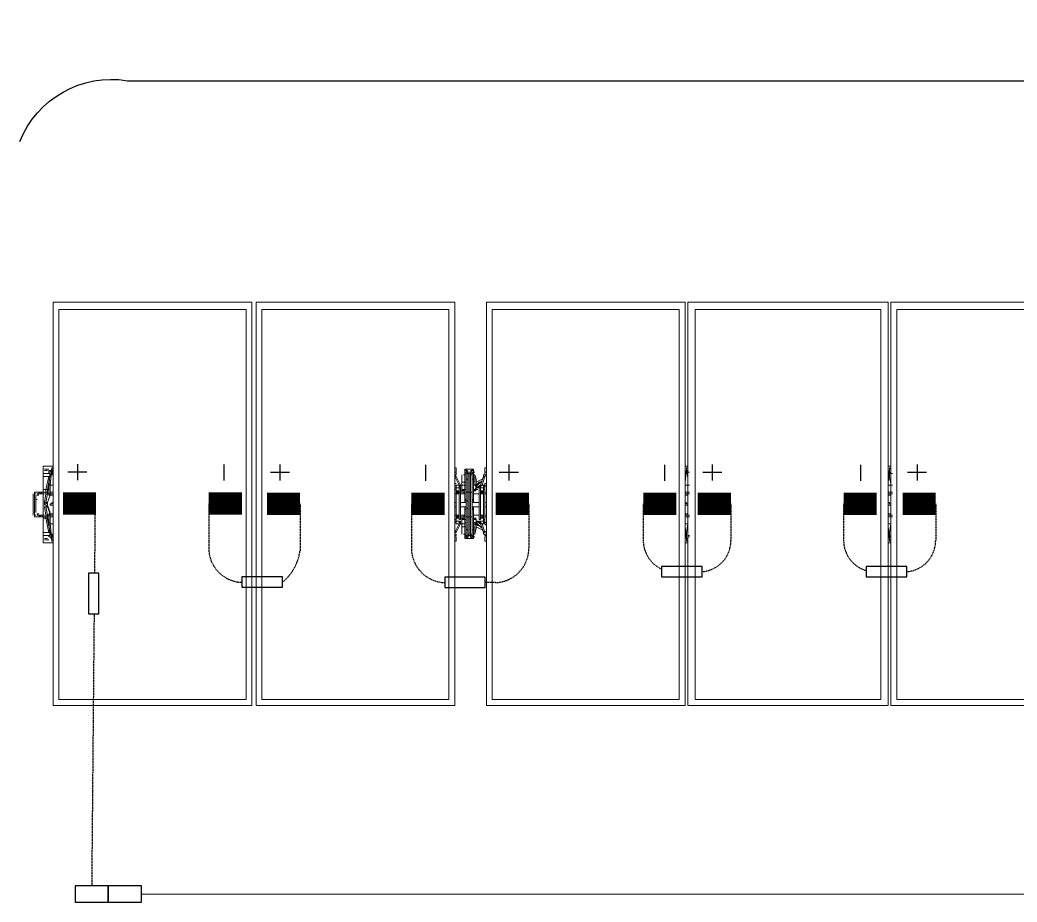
# Model space of a CAD drawing. Header units: feet. Extents: x -9903 to 12307, y -41 to 4121.
# Drawn here: x 8460.5 to 8684.5, y 1296 to 1494.2 of the extents above; entities that cross this region are included whole.
import ezdxf
from ezdxf.lldxf.tags import DXFTag

# ---------------------------------------------------------------- set-up
doc = ezdxf.new("R2010")
doc.units = ezdxf.units.FT
doc.header["$MEASUREMENT"] = 0
doc.linetypes.add('HIDDEN', pattern=[0.375, 0.25, -0.125])
for name, color, linetype in [('E-HARN-COMP', 8, 'Continuous'), ('E-TRNK-CABL-NEG', 6, 'HIDDEN'), ('E-TRUNK-CABLE-POS', 6, 'HIDDEN'), ('G-ANNO-TEXT', 1, 'Continuous'), ('Polarity-Text', 7, 'Continuous'), ('PV-DC-CABL-UG-', 10, 'DC-')]:
    doc.layers.add(name, color=color, linetype=linetype)
doc.styles.add('NEI-A', font='arial.ttf')
tags = doc.linetypes.add('DC-', pattern='A,0.176989,-0.049113,["DC-",NEI-A,S=0.1,R=0,X=0,Y=-0.05],-0.049113,-0.250887,0.176989', length=0.703091).pattern_tags.tags
tags[6] = DXFTag(74, 10)

# ---------------------------------------------------------------- blocks, each defined once
blk = doc.blocks.new('A$Cc93f9aa1')
at = {"lineweight": 5}
for points in [[(0.0233, 0.4666), (0.2533, 0.4666), (0.2533, 0), (0.0233, 0)], [(0.4883, 0.4666), (0.2583, 0.4666), (0.2583, 0), (0.4883, 0)], [(0.525, 0.4666), (0.525, 0), (0.755, 0), (0.755, 0.4666)], [(0.7583, 0), (0.99, 0), (0.99, 0.4666), (0.7583, 0.4666)], [(1.2233, 0), (0.9933, 0), (0.9933, 0.4666), (1.2233, 0.4666)], [(0.2467, 0.4583), (0.2467, 0.0067), (0.03, 0.0067), (0.03, 0.4583)], [(0.4816, 0.4583), (0.4816, 0.0067), (0.265, 0.0067), (0.265, 0.4583)], [(0.5316, 0.4583), (0.7483, 0.4583), (0.7483, 0.0067), (0.5316, 0.0067)], [(0.7666, 0.0067), (0.7666, 0.4583), (0.9816, 0.4583), (0.9816, 0.0067)], [(1, 0.0067), (1, 0.4583), (1.2166, 0.4583), (1.2166, 0.0067)], [(0.5116, 0.2667), (0.51, 0.2667), (0.51, 0.2583), (0.5116, 0.2583)], [(0.9916, 0.275), (0.9916, 0.2733)], [(0.5033, 0.2617), (0.5016, 0.2617)], [(0.51, 0.2617), (0.5083, 0.2617)], [(0.02, 0.2433), (0.0183, 0.2433), (0.0183, 0.245), (0.02, 0.245)], [(0.4916, 0.2483), (0.49, 0.2467), (0.4916, 0.245), (0.4933, 0.2467)], [(0.4916, 0.2483), (0.49, 0.2483), (0.49, 0.2467), (0.49, 0.245), (0.4916, 0.245), (0.4933, 0.245), (0.4933, 0.2467), (0.4933, 0.2483)], [(0.4933, 0.2467), (0.4916, 0.2467)], [(0.4983, 0.2483), (0.4966, 0.25), (0.4983, 0.2483), (0.5, 0.2483)], [(0.5033, 0.2183), (0.5033, 0.2467), (0.5016, 0.2467), (0.5016, 0.2183)], [(0.5066, 0.2467), (0.5066, 0.2183), (0.5083, 0.2183), (0.5083, 0.2467)], [(0.52, 0.245), (0.5216, 0.245), (0.5216, 0.2467), (0.5216, 0.2483), (0.52, 0.2483), (0.5183, 0.2483), (0.5183, 0.2467), (0.5183, 0.245)], [(0.52, 0.2483), (0.5183, 0.2467), (0.52, 0.245), (0.5216, 0.2467)], [(0.5216, 0.2467), (0.52, 0.2467)], [(0.5216, 0.2467), (0.52, 0.2467)], [(0.525, 0.245), (0.5233, 0.245)], [(0.49, 0.235), (0.4883, 0.235)], [(0.5016, 0.2367), (0.5, 0.2367)], [(0.5116, 0.235), (0.51, 0.235), (0.51, 0.2383), (0.51, 0.2367), (0.5083, 0.2367), (0.51, 0.2367), (0.51, 0.235)], [(0.525, 0.235), (0.5233, 0.235)], [(0.7566, 0.235), (0.7566, 0.2333), (0.7583, 0.2333), (0.7583, 0.2317), (0.7566, 0.2317), (0.755, 0.2317), (0.755, 0.2333)], [(0.99, 0.235), (0.9916, 0.235), (0.9916, 0.2333), (0.9933, 0.2333), (0.9933, 0.2317), (0.9916, 0.2317), (0.99, 0.2317), (0.99, 0.2333)], [(0.01, 0.22), (0.0117, 0.22), (0.0083, 0.22)], [(0.0133, 0.23), (0.015, 0.23), (0.0167, 0.22), (0.015, 0.22)], [(0.49, 0.23), (0.4883, 0.23)], [(0.4916, 0.22), (0.49, 0.2183), (0.4916, 0.2167), (0.4933, 0.2183)], [(0.4916, 0.22), (0.49, 0.22), (0.49, 0.2183), (0.49, 0.2167), (0.4916, 0.2167), (0.4933, 0.2167), (0.4933, 0.2183), (0.4933, 0.22)], [(0.5, 0.2267), (0.5, 0.23)], [(0.52, 0.22), (0.5183, 0.2183), (0.52, 0.2167), (0.5216, 0.2183)], [(0.5233, 0.23), (0.525, 0.23)], [(0.5233, 0.22), (0.525, 0.22)], [(0.4933, 0.2183), (0.4916, 0.2183)], [(0.4933, 0.2183), (0.4916, 0.2183)], [(0.5033, 0.1967), (0.505, 0.1967), (0.505, 0.1983), (0.505, 0.2183), (0.5033, 0.2183)], [(0.5116, 0.2167), (0.51, 0.2167)], [(0.5216, 0.2183), (0.52, 0.2183)], [(0.5216, 0.2183), (0.52, 0.2183)], [(0.5033, 0.2033), (0.5016, 0.2033)], [(0.5083, 0.1967), (0.5066, 0.1967)], [(0.51, 0.2033), (0.5083, 0.2033)], [(0.5233, 0.2), (0.5216, 0.2), (0.5216, 0.2017), (0.5216, 0.2)], [(0.505, 0.195), (0.5033, 0.195)], [(0.5083, 0.195), (0.5066, 0.195)]]:
    blk.add_lwpolyline(points, close=True, dxfattribs=at)
for points in [[(0.0217, 0.27), (0.0217, 0.2733), (0.02, 0.27), (0.02, 0.2717), (0.0183, 0.2717), (0.0183, 0.2683), (0.0117, 0.2683), (0.0117, 0.2767), (0.0133, 0.2767)], [(0.0117, 0.2767), (0.0233, 0.2767)], [(0.0117, 0.25), (0.0117, 0.2467), (0.015, 0.2467), (0.015, 0.245), (0.0167, 0.245), (0.0183, 0.245), (0.0183, 0.2533), (0.0167, 0.25), (0.02, 0.2667), (0.02, 0.265), (0.0183, 0.265), (0.0117, 0.265), (0.0117, 0.2683)], [(0.0183, 0.2733), (0.0167, 0.2733), (0.0133, 0.2733), (0.015, 0.2733)], [(0.0167, 0.2717), (0.0133, 0.2717)], [(0.02, 0.255), (0.0183, 0.255), (0.0183, 0.2533), (0.02, 0.27), (0.02, 0.2683), (0.02, 0.265)], [(0.02, 0.2683), (0.0183, 0.2683)], [(0.0233, 0.2467), (0.02, 0.2467), (0.02, 0.255), (0.0217, 0.2733), (0.0233, 0.2733), (0.0233, 0.2717)], [(0.0217, 0.2733), (0.0217, 0.275), (0.0217, 0.2733)], [(0.0217, 0.2683), (0.0217, 0.2667)], [(0.4966, 0.255), (0.495, 0.255), (0.4933, 0.2533), (0.4933, 0.2517), (0.49, 0.2517), (0.49, 0.255), (0.4933, 0.255), (0.4883, 0.265), (0.49, 0.265), (0.4883, 0.2667), (0.49, 0.2667), (0.49, 0.27), (0.49, 0.275), (0.4883, 0.275)], [(0.49, 0.27), (0.49, 0.27)], [(0.49, 0.2667), (0.49, 0.2667)], [(0.4966, 0.2517), (0.4966, 0.25), (0.4966, 0.2617), (0.4966, 0.2667), (0.4966, 0.2583), (0.5, 0.2583), (0.5, 0.2667), (0.4983, 0.2667)], [(0.4983, 0.2667), (0.4983, 0.2667)], [(0.5, 0.2717), (0.5, 0.2733), (0.5, 0.27), (0.5016, 0.27), (0.5033, 0.27), (0.5033, 0.2683), (0.505, 0.2683), (0.505, 0.2667)], [(0.5083, 0.2733), (0.5066, 0.2733), (0.5016, 0.2733), (0.5, 0.2733), (0.5016, 0.2733)], [(0.5033, 0.2717), (0.5016, 0.2717), (0.5, 0.2717), (0.5016, 0.2717), (0.5033, 0.27), (0.505, 0.27), (0.5033, 0.27), (0.505, 0.27), (0.5066, 0.27), (0.5083, 0.27), (0.5066, 0.27), (0.5083, 0.2717), (0.51, 0.2717), (0.5083, 0.2717), (0.5066, 0.2717)], [(0.5, 0.27), (0.5, 0.2617), (0.5, 0.2383), (0.5016, 0.2383)], [(0.5016, 0.27), (0.5, 0.27), (0.5016, 0.27), (0.5033, 0.27), (0.5016, 0.27), (0.5016, 0.2683), (0.5033, 0.2683), (0.505, 0.2683), (0.5066, 0.2683), (0.5083, 0.2683), (0.51, 0.2683)], [(0.5, 0.2667), (0.5016, 0.2667)], [(0.5016, 0.27), (0.5016, 0.27)], [(0.5016, 0.2467), (0.5016, 0.2683), (0.5033, 0.2683), (0.5033, 0.2467), (0.505, 0.2467), (0.505, 0.2183), (0.5066, 0.2183), (0.5066, 0.1967), (0.5083, 0.1967), (0.5083, 0.2183)], [(0.5033, 0.2667), (0.505, 0.2667), (0.505, 0.2467), (0.5066, 0.2467), (0.5066, 0.2683), (0.5083, 0.2683), (0.5083, 0.27), (0.51, 0.27), (0.51, 0.2733), (0.5083, 0.2733), (0.5083, 0.2717)], [(0.505, 0.27), (0.5066, 0.27), (0.5066, 0.2683), (0.5083, 0.2683), (0.5083, 0.2467)], [(0.5066, 0.27), (0.5083, 0.27), (0.51, 0.27), (0.5083, 0.27), (0.51, 0.27), (0.5116, 0.27)], [(0.5066, 0.2667), (0.5083, 0.2667)], [(0.5083, 0.2383), (0.51, 0.2383), (0.51, 0.2617), (0.51, 0.27)], [(0.51, 0.2667), (0.5116, 0.2667), (0.5133, 0.2617), (0.5133, 0.25), (0.5133, 0.2517)], [(0.5116, 0.2667), (0.5116, 0.2667)], [(0.5233, 0.2567), (0.5233, 0.255), (0.52, 0.255), (0.5233, 0.265), (0.5216, 0.265), (0.5216, 0.2633), (0.5216, 0.265), (0.5233, 0.265), (0.525, 0.2667)], [(0.5216, 0.2633), (0.5216, 0.2667), (0.5233, 0.2667), (0.5233, 0.27), (0.5233, 0.275), (0.525, 0.275)], [(0.5233, 0.27), (0.5233, 0.27)], [(0.5233, 0.2667), (0.5233, 0.2667)], [(0.755, 0.2767), (0.7583, 0.2767)], [(0.7566, 0.27), (0.7566, 0.2733), (0.7566, 0.275), (0.7566, 0.2733), (0.7566, 0.2717), (0.7583, 0.2717), (0.7583, 0.27), (0.7583, 0.2683)], [(0.7566, 0.275), (0.7583, 0.275)], [(0.76, 0.255), (0.7583, 0.255), (0.7583, 0.2633), (0.7566, 0.2733)], [(0.99, 0.2767), (0.9933, 0.2767)], [(0.99, 0.2733), (0.99, 0.27)], [(0.995, 0.255), (0.9933, 0.255), (0.9933, 0.2567), (0.9916, 0.2633), (0.9916, 0.2733), (0.9916, 0.27), (0.9933, 0.2683)], [(0.0117, 0.265), (0.0117, 0.25), (0.015, 0.25), (0.015, 0.2467), (0.0167, 0.2467)], [(0.015, 0.2317), (0.015, 0.235), (0.0167, 0.245), (0.0167, 0.2467), (0.0167, 0.25), (0.015, 0.25), (0.0183, 0.265)], [(0.4866, 0.255), (0.4866, 0.255)], [(0.4883, 0.255), (0.4883, 0.2567)], [(0.49, 0.255), (0.4883, 0.255), (0.4883, 0.2533), (0.4883, 0.255), (0.4883, 0.2533), (0.4883, 0.2517), (0.49, 0.2517), (0.49, 0.25), (0.4883, 0.25), (0.4883, 0.215), (0.49, 0.215), (0.49, 0.2133), (0.4933, 0.2133), (0.4933, 0.2117), (0.4933, 0.21), (0.495, 0.21), (0.49, 0.2), (0.4883, 0.2), (0.49, 0.2017)], [(0.49, 0.265), (0.495, 0.255), (0.4933, 0.255), (0.4933, 0.2533)], [(0.4933, 0.215), (0.495, 0.215), (0.495, 0.2517), (0.4933, 0.2517), (0.495, 0.2517), (0.495, 0.255)], [(0.4966, 0.26), (0.4966, 0.25)], [(0.4966, 0.26), (0.4966, 0.26)], [(0.4966, 0.2583), (0.4966, 0.2567), (0.4966, 0.255), (0.5, 0.255), (0.5, 0.2583)], [(0.4966, 0.2567), (0.4966, 0.2517), (0.4966, 0.25), (0.5, 0.25), (0.5, 0.255)], [(0.51, 0.2483), (0.5116, 0.25), (0.5116, 0.2483), (0.5133, 0.25), (0.5133, 0.26)], [(0.51, 0.2583), (0.51, 0.255), (0.5116, 0.255), (0.5116, 0.2567), (0.5133, 0.2517), (0.5116, 0.25), (0.51, 0.25), (0.51, 0.255)], [(0.52, 0.2617), (0.5133, 0.2583), (0.5133, 0.2567)], [(0.5133, 0.26), (0.5133, 0.26)], [(0.5183, 0.2583), (0.5133, 0.2533)], [(0.5183, 0.2133), (0.5216, 0.2133), (0.5216, 0.2117), (0.5233, 0.21), (0.5233, 0.2117), (0.525, 0.2117), (0.5233, 0.2117), (0.5233, 0.2133), (0.5216, 0.2133), (0.5216, 0.215), (0.5233, 0.215), (0.5233, 0.25), (0.5216, 0.25), (0.5216, 0.2517), (0.5216, 0.2533), (0.5233, 0.255), (0.5233, 0.2533), (0.525, 0.255), (0.5233, 0.2533), (0.5233, 0.2517), (0.5183, 0.2517), (0.5183, 0.2533), (0.5166, 0.2533), (0.515, 0.2517), (0.5133, 0.2517), (0.5183, 0.255), (0.5166, 0.2533), (0.5166, 0.2517), (0.5183, 0.2517), (0.5166, 0.2517), (0.5166, 0.215), (0.5183, 0.215)], [(0.5216, 0.265), (0.5183, 0.255), (0.52, 0.255), (0.5183, 0.2533), (0.5183, 0.255), (0.52, 0.255)], [(0.76, 0.2467), (0.7583, 0.2467), (0.7583, 0.255)], [(0.995, 0.2467), (0.9933, 0.2467), (0.9933, 0.255)], [(0, 0.245), (0, 0.22)], [(0.0017, 0.2467), (0.005, 0.2467), (0.01, 0.2467), (0.0083, 0.2467), (0.01, 0.2467)], [(0.0017, 0.245), (0.0033, 0.245)], [(0.0033, 0.2383), (0.0033, 0.2433), (0.0033, 0.2233), (0.0033, 0.2283), (0.0033, 0.2267)], [(0.0067, 0.2433), (0.005, 0.2433), (0.005, 0.245), (0.0067, 0.245), (0.0067, 0.2467), (0.0083, 0.2467), (0.01, 0.2467), (0.0117, 0.2467), (0.0083, 0.2467), (0.0083, 0.245), (0.0067, 0.245), (0.005, 0.245), (0.005, 0.2433)], [(0.005, 0.245), (0.0067, 0.245)], [(0.0133, 0.2467), (0.0117, 0.2467), (0.01, 0.2467), (0.01, 0.245), (0.0083, 0.245), (0.0067, 0.245), (0.0083, 0.245), (0.0117, 0.245), (0.01, 0.245)], [(0.0083, 0.2467), (0.0083, 0.245)], [(0.0117, 0.2467), (0.0117, 0.245), (0.0117, 0.2183)], [(0.0133, 0.245), (0.0117, 0.245), (0.0117, 0.2417), (0.0117, 0.2233), (0.0117, 0.22), (0.0133, 0.22)], [(0.015, 0.245), (0.0133, 0.235), (0.0133, 0.2317)], [(0.0233, 0.2433), (0.02, 0.2433), (0.0217, 0.2433), (0.02, 0.2433), (0.0167, 0.235), (0.015, 0.235), (0.0133, 0.235)], [(0.0183, 0.25), (0.0167, 0.25), (0.015, 0.25)], [(0.015, 0.235), (0.0167, 0.235), (0.02, 0.2433), (0.02, 0.245), (0.02, 0.2433)], [(0.0183, 0.2433), (0.02, 0.245), (0.0183, 0.245), (0.02, 0.245), (0.02, 0.2467)], [(0.0233, 0.245), (0.02, 0.245), (0.0217, 0.245)], [(0.4883, 0.25), (0.4883, 0.2517)], [(0.4883, 0.245), (0.49, 0.245)], [(0.495, 0.245), (0.5, 0.245), (0.4983, 0.2467), (0.495, 0.2467), (0.4933, 0.2467), (0.4916, 0.2467), (0.4933, 0.2467), (0.4916, 0.2467), (0.4933, 0.2467), (0.4916, 0.2467), (0.4933, 0.2467), (0.4916, 0.2467), (0.4916, 0.245), (0.4933, 0.245), (0.4933, 0.2483), (0.4916, 0.2483), (0.4916, 0.2467)], [(0.4933, 0.2517), (0.4933, 0.2517)], [(0.495, 0.2517), (0.495, 0.2517)], [(0.5, 0.2483), (0.4983, 0.2483), (0.4966, 0.25), (0.4983, 0.25), (0.4983, 0.2483), (0.5, 0.2483), (0.495, 0.2483)], [(0.515, 0.25), (0.5133, 0.25), (0.5116, 0.2483), (0.5133, 0.2483), (0.5116, 0.2483), (0.51, 0.2483), (0.5116, 0.2483), (0.51, 0.2483), (0.51, 0.2467)], [(0.51, 0.245), (0.5166, 0.245)], [(0.5216, 0.245), (0.52, 0.245), (0.5216, 0.2467), (0.5216, 0.2483), (0.5183, 0.2483), (0.5183, 0.2467), (0.52, 0.245)], [(0.5183, 0.2467), (0.52, 0.2467)], [(0.52, 0.2483), (0.5216, 0.2483)], [(0.52, 0.2467), (0.5216, 0.2467)], [(0.52, 0.2467), (0.5216, 0.2467)], [(0.52, 0.2467), (0.5216, 0.2467)], [(0.52, 0.2467), (0.5216, 0.2467)], [(0.52, 0.2467), (0.5216, 0.2467)], [(0.5233, 0.2517), (0.5233, 0.25)], [(0.525, 0.2467), (0.5233, 0.2467)], [(0.755, 0.2467), (0.7583, 0.2467)], [(0.755, 0.245), (0.7583, 0.245), (0.76, 0.245)], [(0.7583, 0.245), (0.7583, 0.2433), (0.755, 0.2433)], [(0.99, 0.2467), (0.9933, 0.2467)], [(0.99, 0.245), (0.9933, 0.245), (0.995, 0.245)], [(0.9933, 0.245), (0.9933, 0.2433), (0.99, 0.2433)], [(0.005, 0.2383), (0.0033, 0.2383), (0.0033, 0.2283)], [(0.0033, 0.2367), (0.0033, 0.2383), (0.0033, 0.2367)], [(0.02, 0.2233), (0.0167, 0.2317), (0.0167, 0.235), (0.015, 0.2333), (0.015, 0.2317), (0.0167, 0.23), (0.015, 0.23), (0.0167, 0.23), (0.02, 0.2217), (0.0217, 0.2217), (0.02, 0.2217), (0.02, 0.22), (0.0183, 0.2217)], [(0.0233, 0.2317), (0.02, 0.2317), (0.02, 0.2333), (0.0217, 0.2333), (0.0217, 0.235), (0.0233, 0.2333)], [(0.5016, 0.23), (0.5, 0.23), (0.5016, 0.23), (0.5, 0.23), (0.5016, 0.23), (0.495, 0.23), (0.495, 0.235), (0.5016, 0.235), (0.5, 0.235), (0.5, 0.2367), (0.5, 0.2383), (0.5, 0.235)], [(0.495, 0.235), (0.4966, 0.235)], [(0.5083, 0.235), (0.5166, 0.235), (0.5166, 0.23), (0.5083, 0.23), (0.51, 0.23), (0.5116, 0.23), (0.51, 0.23)], [(0.0067, 0.2217), (0.005, 0.2217), (0.005, 0.22), (0.0067, 0.22), (0.0083, 0.2183), (0.0117, 0.2183), (0.01, 0.2183), (0.005, 0.2183), (0.0017, 0.2183)], [(0.0017, 0.22), (0.0033, 0.22)], [(0.005, 0.2217), (0.005, 0.22), (0.0067, 0.22), (0.0083, 0.22), (0.0083, 0.2183), (0.0083, 0.22), (0.01, 0.22), (0.0083, 0.22), (0.0067, 0.22), (0.005, 0.22)], [(0.0133, 0.2183), (0.0117, 0.2183), (0.01, 0.22), (0.0083, 0.22)], [(0.0117, 0.1967), (0.0117, 0.2), (0.0183, 0.2), (0.02, 0.2), (0.0167, 0.215), (0.0167, 0.2167), (0.015, 0.2167), (0.0167, 0.2167), (0.0167, 0.215), (0.0167, 0.22), (0.0167, 0.2183), (0.015, 0.2183), (0.015, 0.22)], [(0.0217, 0.1917), (0.02, 0.21), (0.02, 0.2117), (0.0183, 0.2117), (0.0183, 0.22), (0.0167, 0.22), (0.0183, 0.22), (0.0183, 0.2217), (0.02, 0.2217), (0.0233, 0.2217)], [(0.0233, 0.22), (0.02, 0.22), (0.0217, 0.22), (0.02, 0.22), (0.02, 0.2217), (0.02, 0.22), (0.0183, 0.22), (0.02, 0.22), (0.02, 0.2183), (0.02, 0.21)], [(0.02, 0.22), (0.0183, 0.22)], [(0.4883, 0.22), (0.49, 0.22)], [(0.4933, 0.22), (0.4916, 0.22)], [(0.4916, 0.2183), (0.4916, 0.22)], [(0.4933, 0.2183), (0.4933, 0.22)], [(0.495, 0.2183), (0.4983, 0.2183), (0.5, 0.22), (0.495, 0.22)], [(0.5016, 0.2267), (0.5, 0.2267), (0.5, 0.2033), (0.5, 0.195)], [(0.5083, 0.23), (0.51, 0.23), (0.51, 0.2267), (0.51, 0.23), (0.5116, 0.23)], [(0.5083, 0.2267), (0.51, 0.2267)], [(0.51, 0.2033), (0.51, 0.2267)], [(0.5166, 0.22), (0.51, 0.22)], [(0.52, 0.22), (0.5183, 0.22), (0.5183, 0.2183), (0.52, 0.2167), (0.5183, 0.2167), (0.5183, 0.2183), (0.5183, 0.22), (0.52, 0.22), (0.5216, 0.22), (0.5216, 0.2183), (0.5216, 0.2167), (0.52, 0.2167), (0.5216, 0.2183), (0.5216, 0.22), (0.52, 0.22), (0.5216, 0.22)], [(0.755, 0.2217), (0.7583, 0.2217), (0.7583, 0.22)], [(0.755, 0.22), (0.7583, 0.22), (0.76, 0.22)], [(0.99, 0.2217), (0.9933, 0.2217), (0.9933, 0.22)], [(0.99, 0.22), (0.9933, 0.22), (0.995, 0.22)], [(0.0117, 0.2167), (0.0117, 0.2183), (0.015, 0.2183), (0.015, 0.2167)], [(0.0183, 0.2), (0.015, 0.2167), (0.0117, 0.2167), (0.0117, 0.2)], [(0.02, 0.1967), (0.02, 0.195), (0.0183, 0.2117), (0.0167, 0.215), (0.0183, 0.215)], [(0.0233, 0.2183), (0.02, 0.2183)], [(0.4866, 0.21), (0.4866, 0.21)], [(0.4883, 0.2133), (0.4883, 0.215)], [(0.4883, 0.21), (0.4883, 0.2117), (0.4883, 0.2133), (0.49, 0.2133), (0.49, 0.21), (0.4933, 0.21), (0.4883, 0.2)], [(0.49, 0.21), (0.49, 0.2117), (0.4883, 0.2117)], [(0.4916, 0.2183), (0.4933, 0.2183)], [(0.4916, 0.2183), (0.4933, 0.2183)], [(0.4916, 0.2183), (0.4933, 0.2183)], [(0.4916, 0.2183), (0.4933, 0.2183)], [(0.4916, 0.2183), (0.4916, 0.2167), (0.4933, 0.2167)], [(0.4916, 0.2183), (0.4933, 0.2183)], [(0.4933, 0.2183), (0.4933, 0.2167)], [(0.4933, 0.215), (0.4933, 0.215)], [(0.4933, 0.2117), (0.495, 0.2117), (0.495, 0.21), (0.495, 0.2133), (0.4933, 0.2133)], [(0.5, 0.2167), (0.4983, 0.2167), (0.4966, 0.215), (0.4983, 0.2167), (0.4983, 0.215), (0.4966, 0.215), (0.4983, 0.2167), (0.5, 0.2167), (0.4983, 0.2167), (0.5, 0.2167), (0.495, 0.2167)], [(0.495, 0.215), (0.495, 0.215)], [(0.495, 0.21), (0.4966, 0.21)], [(0.4966, 0.2133), (0.4966, 0.215), (0.4966, 0.1983), (0.4966, 0.2067), (0.5, 0.2067), (0.5, 0.21)], [(0.4966, 0.2083), (0.4966, 0.215), (0.5, 0.215), (0.5, 0.2117), (0.5, 0.21), (0.4966, 0.21), (0.4966, 0.2083), (0.4966, 0.2067)], [(0.4966, 0.205), (0.4966, 0.215)], [(0.5066, 0.195), (0.5066, 0.1967), (0.505, 0.1967), (0.5033, 0.1967), (0.5016, 0.1967), (0.5016, 0.2183)], [(0.5133, 0.2133), (0.5133, 0.215), (0.51, 0.215), (0.51, 0.2117), (0.51, 0.21), (0.5116, 0.21), (0.5116, 0.2083), (0.5133, 0.2133), (0.5133, 0.215), (0.5133, 0.205), (0.5133, 0.215), (0.5116, 0.2167), (0.5133, 0.2167), (0.5116, 0.2167), (0.51, 0.2167), (0.51, 0.2183)], [(0.51, 0.21), (0.51, 0.2067), (0.5116, 0.2067), (0.5116, 0.1983), (0.51, 0.1983), (0.51, 0.2067)], [(0.5116, 0.2167), (0.5133, 0.215), (0.5116, 0.2167), (0.5116, 0.215)], [(0.52, 0.21), (0.5183, 0.2117), (0.5166, 0.2117), (0.515, 0.2133), (0.5133, 0.2133), (0.5183, 0.21), (0.5183, 0.2117), (0.5183, 0.2133), (0.5166, 0.2133), (0.5166, 0.2117), (0.5183, 0.21), (0.52, 0.21), (0.5183, 0.21), (0.5216, 0.2)], [(0.5183, 0.2067), (0.5133, 0.2117)], [(0.52, 0.2033), (0.5133, 0.2067), (0.5133, 0.2083)], [(0.5166, 0.215), (0.5166, 0.215)], [(0.5183, 0.215), (0.5183, 0.215)], [(0.52, 0.2183), (0.5216, 0.2183)], [(0.52, 0.2183), (0.5216, 0.2183)], [(0.52, 0.2183), (0.5216, 0.2183)], [(0.52, 0.2183), (0.5216, 0.2183)], [(0.52, 0.2183), (0.5216, 0.2183)], [(0.5233, 0.2117), (0.5233, 0.21), (0.52, 0.21), (0.5233, 0.2)], [(0.5233, 0.2183), (0.525, 0.2183)], [(0.5233, 0.215), (0.5233, 0.2133)], [(0.525, 0.21), (0.525, 0.21)], [(0.7583, 0.2183), (0.755, 0.2183)], [(0.76, 0.2183), (0.7583, 0.2183), (0.7583, 0.21), (0.7566, 0.2), (0.7566, 0.1917), (0.7583, 0.1917)], [(0.9933, 0.2183), (0.99, 0.2183)], [(0.9916, 0.1917), (0.9916, 0.2), (0.9933, 0.21), (0.9933, 0.2183), (0.995, 0.2183)], [(0.0133, 0.1883), (0.0117, 0.1883), (0.0117, 0.1967), (0.0183, 0.1967), (0.0183, 0.195), (0.02, 0.195), (0.0217, 0.1917), (0.0217, 0.19)], [(0.02, 0.2), (0.02, 0.1967), (0.0183, 0.1967)], [(0.0217, 0.1983), (0.0217, 0.1967)], [(0.49, 0.1967), (0.49, 0.1983), (0.4883, 0.1983)], [(0.49, 0.1983), (0.49, 0.1983)], [(0.4966, 0.205), (0.4966, 0.205)], [(0.4983, 0.1983), (0.5, 0.1983), (0.5, 0.2067)], [(0.5, 0.1983), (0.5016, 0.1983)], [(0.5083, 0.1933), (0.51, 0.1933), (0.5083, 0.1933), (0.5033, 0.1933), (0.5, 0.1933), (0.5016, 0.1933), (0.5016, 0.195), (0.5016, 0.1967), (0.5, 0.195), (0.5016, 0.195)], [(0.5016, 0.1967), (0.5016, 0.195), (0.5, 0.195), (0.5, 0.1933)], [(0.505, 0.1933), (0.5033, 0.1933), (0.5016, 0.1933), (0.5033, 0.195), (0.505, 0.195), (0.5033, 0.195), (0.5033, 0.1967)], [(0.5033, 0.1983), (0.505, 0.1983)], [(0.5066, 0.1983), (0.5083, 0.1983)], [(0.5083, 0.1967), (0.51, 0.195), (0.51, 0.1933), (0.5083, 0.1933), (0.5066, 0.195), (0.5083, 0.195), (0.5083, 0.1967), (0.5083, 0.195), (0.51, 0.195), (0.5083, 0.195), (0.5083, 0.1933), (0.51, 0.1933)], [(0.51, 0.1983), (0.5116, 0.1983), (0.5133, 0.205)], [(0.51, 0.2033), (0.51, 0.195)], [(0.5133, 0.205), (0.5133, 0.205)], [(0.5216, 0.2017), (0.5216, 0.1983), (0.5233, 0.1983), (0.5233, 0.1967)], [(0.525, 0.2), (0.5233, 0.2017)], [(0.5233, 0.1983), (0.525, 0.1983)], [(0.5233, 0.1983), (0.5233, 0.1983)], [(0.7583, 0.1967), (0.7583, 0.195), (0.7583, 0.1933), (0.7566, 0.1933), (0.7566, 0.19), (0.7583, 0.19)], [(0.9933, 0.1967), (0.9916, 0.195), (0.9916, 0.19), (0.9916, 0.1917), (0.9933, 0.1917)], [(0.0233, 0.1883), (0.0117, 0.1883)], [(0.0133, 0.1933), (0.0167, 0.1933)], [(0.0183, 0.1917), (0.0167, 0.1917), (0.0133, 0.1917), (0.015, 0.1917)], [(0.0217, 0.195), (0.0217, 0.1917), (0.0233, 0.1917)], [(0.0233, 0.1933), (0.0233, 0.1917), (0.0217, 0.1917), (0.0217, 0.19), (0.0233, 0.19)], [(0.49, 0.195), (0.49, 0.19), (0.4883, 0.19)], [(0.5, 0.1933), (0.5016, 0.1933), (0.5, 0.1933)], [(0.5016, 0.195), (0.5033, 0.195), (0.5016, 0.195)], [(0.5066, 0.195), (0.5083, 0.195), (0.5066, 0.195)], [(0.51, 0.195), (0.5116, 0.195)], [(0.5233, 0.195), (0.5233, 0.19), (0.525, 0.19)], [(0.5233, 0.195), (0.5233, 0.195)], [(0.755, 0.1883), (0.7583, 0.1883)], [(0.7566, 0.195), (0.7566, 0.1917), (0.7566, 0.19)], [(0.99, 0.195), (0.99, 0.1917)], [(0.99, 0.1883), (0.9933, 0.1883)], [(0.9916, 0.19), (0.9933, 0.19)]]:
    blk.add_lwpolyline(points, dxfattribs=at)
at = {"color": 8, "lineweight": 5, "true_color": 0x808080}
for points in [[(0.0117, 0.2767), (0.0233, 0.2767)], [(0.0233, 0.275), (0.0217, 0.275)], [(0.0233, 0.265), (0.0217, 0.2733)], [(0.4883, 0.2667), (0.49, 0.2667)], [(0.5, 0.27), (0.5, 0.2617)], [(0.5016, 0.2717), (0.5016, 0.2733)], [(0.5016, 0.2717), (0.5016, 0.2717)], [(0.5016, 0.27), (0.5033, 0.27)], [(0.5083, 0.2733), (0.5083, 0.2717)], [(0.5083, 0.2717), (0.5083, 0.2717)], [(0.5083, 0.27), (0.51, 0.27)], [(0.51, 0.2617), (0.51, 0.27)], [(0.755, 0.2767), (0.7583, 0.2767)], [(0.7566, 0.2733), (0.755, 0.2583)], [(0.755, 0.2683), (0.755, 0.27)], [(0.7583, 0.2733), (0.7583, 0.275), (0.7566, 0.275)], [(0.7566, 0.2733), (0.7566, 0.2733)], [(0.7583, 0.2617), (0.7583, 0.27), (0.76, 0.27)], [(0.7583, 0.2667), (0.7583, 0.2683)], [(0.99, 0.2767), (0.9933, 0.2767)], [(0.99, 0.2733), (0.99, 0.2733)], [(0.9916, 0.2733), (0.99, 0.2583)], [(0.9933, 0.2617), (0.9933, 0.2683), (0.9916, 0.27), (0.99, 0.27), (0.9916, 0.27), (0.9933, 0.27)], [(0.99, 0.2683), (0.99, 0.27)], [(0.9933, 0.2733), (0.9916, 0.275)], [(0.9933, 0.2667), (0.9933, 0.2683), (0.995, 0.2683)], [(0.02, 0.255), (0.0233, 0.255)], [(0.4883, 0.2567), (0.49, 0.2567)], [(0.4883, 0.2567), (0.4883, 0.2567)], [(0.5016, 0.2617), (0.5016, 0.2383), (0.5016, 0.235), (0.5, 0.235)], [(0.5, 0.2583), (0.5016, 0.2583)], [(0.5, 0.255), (0.5016, 0.255)], [(0.5083, 0.2617), (0.5083, 0.2383), (0.5083, 0.235), (0.51, 0.235)], [(0.51, 0.2583), (0.5116, 0.2583)], [(0.51, 0.255), (0.5116, 0.255)], [(0.52, 0.26), (0.5183, 0.2583), (0.5166, 0.2583), (0.515, 0.2567), (0.5133, 0.255)], [(0.525, 0.2567), (0.5233, 0.2567)], [(0.525, 0.2567), (0.525, 0.2567)], [(0.755, 0.255), (0.7583, 0.255)], [(0.99, 0.255), (0.9933, 0.255)], [(0.0017, 0.2467), (0.0017, 0.2183)], [(0.0083, 0.245), (0.01, 0.245)], [(0.49, 0.2483), (0.49, 0.25)], [(0.49, 0.22), (0.49, 0.245)], [(0.4933, 0.2517), (0.4933, 0.2483)], [(0.4933, 0.245), (0.4933, 0.22)], [(0.5, 0.25), (0.5016, 0.25)], [(0.51, 0.25), (0.5116, 0.25)], [(0.5183, 0.2483), (0.5183, 0.2517)], [(0.5183, 0.22), (0.5183, 0.245)], [(0.5216, 0.25), (0.5216, 0.2483)], [(0.5216, 0.245), (0.5216, 0.22)], [(0.01, 0.22), (0.0083, 0.22)], [(0.5016, 0.2033), (0.5016, 0.23), (0.5, 0.23)], [(0.5083, 0.2033), (0.5083, 0.2267), (0.5083, 0.23), (0.51, 0.23)], [(0.0233, 0.21), (0.02, 0.21)], [(0.4883, 0.2083), (0.4883, 0.21)], [(0.4883, 0.2083), (0.4883, 0.2083)], [(0.49, 0.215), (0.49, 0.2167)], [(0.4933, 0.2167), (0.4933, 0.215)], [(0.5, 0.215), (0.5016, 0.215)], [(0.5, 0.2117), (0.5016, 0.2117)], [(0.51, 0.215), (0.5116, 0.215)], [(0.51, 0.2117), (0.5116, 0.2117)], [(0.5133, 0.21), (0.515, 0.2083), (0.5166, 0.2083), (0.5183, 0.2067), (0.52, 0.205)], [(0.5183, 0.215), (0.5183, 0.2167)], [(0.5216, 0.2167), (0.5216, 0.215)], [(0.5233, 0.21), (0.525, 0.2083)], [(0.525, 0.2083), (0.525, 0.2083)], [(0.7583, 0.21), (0.755, 0.21)], [(0.9933, 0.21), (0.99, 0.21)], [(0.0217, 0.1917), (0.0217, 0.1933), (0.0233, 0.2)], [(0.49, 0.1967), (0.4883, 0.1967)], [(0.5, 0.2067), (0.5016, 0.2067)], [(0.5, 0.2033), (0.5, 0.195)], [(0.5033, 0.1967), (0.505, 0.1967)], [(0.5066, 0.195), (0.5083, 0.195), (0.51, 0.195), (0.5083, 0.195), (0.51, 0.195), (0.51, 0.2033)], [(0.5066, 0.1967), (0.5083, 0.1967)], [(0.51, 0.2067), (0.5116, 0.2067)], [(0.525, 0.1983), (0.5233, 0.1983), (0.525, 0.1983)], [(0.5233, 0.1967), (0.525, 0.1967)], [(0.755, 0.2067), (0.7566, 0.1917)], [(0.755, 0.1967), (0.755, 0.195), (0.7566, 0.195)], [(0.7583, 0.2033), (0.7583, 0.195), (0.76, 0.195)], [(0.76, 0.1967), (0.7583, 0.1967), (0.7583, 0.1983)], [(0.99, 0.2067), (0.9916, 0.1917)], [(0.9933, 0.195), (0.9916, 0.195), (0.99, 0.195), (0.99, 0.1967)], [(0.9933, 0.2033), (0.9933, 0.1967), (0.9916, 0.195)], [(0.9933, 0.1967), (0.9933, 0.1983)], [(0.0117, 0.1883), (0.0233, 0.1883)], [(0.0217, 0.19), (0.0233, 0.19)], [(0.49, 0.195), (0.4883, 0.195)], [(0.5016, 0.195), (0.5033, 0.195), (0.5016, 0.195), (0.5033, 0.195), (0.505, 0.195)], [(0.5016, 0.1933), (0.5016, 0.1933)], [(0.5016, 0.1933), (0.5033, 0.1933)], [(0.5083, 0.1933), (0.5083, 0.1933)], [(0.5083, 0.1933), (0.51, 0.1933)], [(0.5233, 0.195), (0.525, 0.195)], [(0.755, 0.1883), (0.7583, 0.1883)], [(0.7566, 0.19), (0.7583, 0.19), (0.7583, 0.1917)], [(0.7566, 0.1917), (0.7566, 0.1917)], [(0.99, 0.1917), (0.99, 0.1917)], [(0.99, 0.1883), (0.9933, 0.1883)], [(0.9916, 0.19), (0.9916, 0.1917), (0.9933, 0.1917)]]:
    blk.add_lwpolyline(points, dxfattribs=at)
for points in [[(0.4883, 0.27), (0.49, 0.27)], [(0.5033, 0.27), (0.5016, 0.27)], [(0.505, 0.27), (0.5033, 0.27)], [(0.5083, 0.27), (0.5066, 0.27)], [(0.51, 0.27), (0.5083, 0.27)], [(0.525, 0.27), (0.5233, 0.27)], [(0.525, 0.2667), (0.5233, 0.2667)], [(0.7566, 0.27), (0.755, 0.27)], [(0.5033, 0.2367), (0.5016, 0.2367)], [(0.51, 0.2367), (0.5083, 0.2367)], [(0.5033, 0.2283), (0.5016, 0.2283)], [(0.51, 0.2283), (0.5083, 0.2283)], [(0.49, 0.1983), (0.4883, 0.1983)]]:
    blk.add_lwpolyline(points, close=True, dxfattribs=at)

msp = doc.modelspace()

# ---------------------------------------------------------------- linework, layer by layer
at = {"layer": 'E-HARN-COMP', "const_width": 5}
for points in [[(8470.14, 1385.52), (8477.6, 1385.52)], [(8502.9, 1385.52), (8510.35, 1385.52)], [(8515.97, 1385.47), (8523.42, 1385.47)], [(8548.45, 1385.47), (8555.91, 1385.47)], [(8567.38, 1385.47), (8574.84, 1385.47)], [(8600.53, 1385.47), (8607.98, 1385.47)], [(8612.79, 1385.47), (8620.24, 1385.47)], [(8645.55, 1385.47), (8653, 1385.47)], [(8658.79, 1385.47), (8666.24, 1385.47)]]:
    msp.add_lwpolyline(points, dxfattribs=at)
at = {"layer": 'E-HARN-COMP'}
for points in [[(8609.21, 1371.38), (8604.64, 1371.38), (8604.64, 1369.06), (8609.21, 1369.06)], [(8609.21, 1369.06), (8613.77, 1369.06), (8613.77, 1371.38), (8609.21, 1371.38)], [(8655.21, 1371.38), (8650.64, 1371.38), (8650.64, 1369.06), (8655.21, 1369.06)], [(8655.21, 1369.06), (8659.77, 1369.06), (8659.77, 1371.38), (8655.21, 1371.38)], [(8478.22, 1365.33), (8478.22, 1369.89), (8475.89, 1369.89), (8475.89, 1365.33)], [(8514.94, 1369.04), (8510.37, 1369.04), (8510.37, 1366.72), (8514.94, 1366.72)], [(8514.94, 1366.72), (8519.5, 1366.72), (8519.5, 1369.04), (8514.94, 1369.04)], [(8560.49, 1368.99), (8555.93, 1368.99), (8555.93, 1366.66), (8560.49, 1366.66)], [(8560.49, 1366.66), (8565.05, 1366.66), (8565.05, 1368.99), (8560.49, 1368.99)], [(8475.89, 1365.33), (8475.89, 1360.76), (8478.22, 1360.76), (8478.22, 1365.33)]]:
    msp.add_lwpolyline(points, dxfattribs=at)
for points in [[(8480.33, 1296.01), (8480.33, 1299.63), (8472.88, 1299.63), (8472.88, 1296.01)], [(8487.79, 1296.01), (8487.79, 1299.63), (8480.33, 1299.63), (8480.33, 1296.01)]]:
    msp.add_lwpolyline(points, close=True, dxfattribs=at)
at = {"layer": 'E-TRNK-CABL-NEG', "ltscale": 0.1}
for points in [[(8502.9, 1385.52), (8502.9, 1375.56, 0.404462), (8510.38, 1367.82)], [(8548.45, 1385.47), (8548.45, 1375.5, 0.404462), (8555.93, 1367.77)], [(8600.53, 1385.47), (8600.53, 1377.23, 0.294061), (8604.64, 1370.84, 0.294061)], [(8645.55, 1385.47), (8645.55, 1377.23, 0.334879), (8650.64, 1370.48, 0.334879)]]:
    msp.add_lwpolyline(points, format="xyb", dxfattribs=at)
at = {"layer": 'E-TRUNK-CABLE-POS', "ltscale": 0.1}
for points in [[(8477.38, 1385.7), (8477.24, 1369.89)], [(8477.15, 1360.76), (8476.61, 1299.63)]]:
    msp.add_lwpolyline(points, dxfattribs=at)
for points in [[(8523.42, 1385.47), (8523.42, 1374.88, -0.187892), (8519.5, 1367.88, -0.391396)], [(8574.84, 1385.47), (8574.84, 1375.5, -0.404462), (8567.35, 1367.77), (8565.05, 1367.77)], [(8620.24, 1385.47), (8620.24, 1377.23, -0.391396), (8613.77, 1370.23, -0.391396)], [(8666.24, 1385.47), (8666.24, 1377.23, -0.391396), (8659.77, 1370.23, -0.391396)]]:
    msp.add_lwpolyline(points, format="xyb", dxfattribs=at)
at = {"layer": 'G-ANNO-TEXT', "flags": 128}
msp.add_lwpolyline([(8460.49, 1466.87, -0.35318), (8484.67, 1480.52), (9029.63, 1480.52, 0.298343), (9048.14, 1494.17, 0.298343), (9066.65, 1480.52), (9698.38, 1480.52, -0.298343), (9716.88, 1466.87)], format="xyb", dxfattribs=at)
at = {"layer": 'Polarity-Text'}
for p, q in [((8473.4, 1394.38), (8473.4, 1390.76)), ((8506.3, 1394.3), (8506.3, 1390.68)), ((8518.92, 1394.32), (8518.92, 1390.7)), ((8551.6, 1394.25), (8551.6, 1390.63)), ((8570.34, 1394.32), (8570.34, 1390.7)), ((8605.3, 1394.25), (8605.3, 1390.63)), ((8616.05, 1394.32), (8616.05, 1390.7)), ((8649.33, 1394.25), (8649.33, 1390.63)), ((8662.05, 1394.32), (8662.05, 1390.7)), ((8475.54, 1392.57), (8471.27, 1392.57)), ((8521.06, 1392.51), (8516.79, 1392.51)), ((8572.48, 1392.51), (8568.2, 1392.51)), ((8618.19, 1392.51), (8613.91, 1392.51)), ((8664.19, 1392.51), (8659.91, 1392.51))]:
    msp.add_line(p, q, dxfattribs=at)
at = {"layer": 'PV-DC-CABL-UG-', "ltscale": 0.6}
msp.add_lwpolyline([(8487.79, 1297.82), (10347.6, 1298.18)], dxfattribs=at)

# ---------------------------------------------------------------- block references
at = {"xscale": 194.04614304, "yscale": 194.04614304, "zscale": 194.04614304}
msp.add_blockref('A$Cc93f9aa1', (8463.43, 1340.2), dxfattribs=at)

doc.saveas('drawing.dxf')
